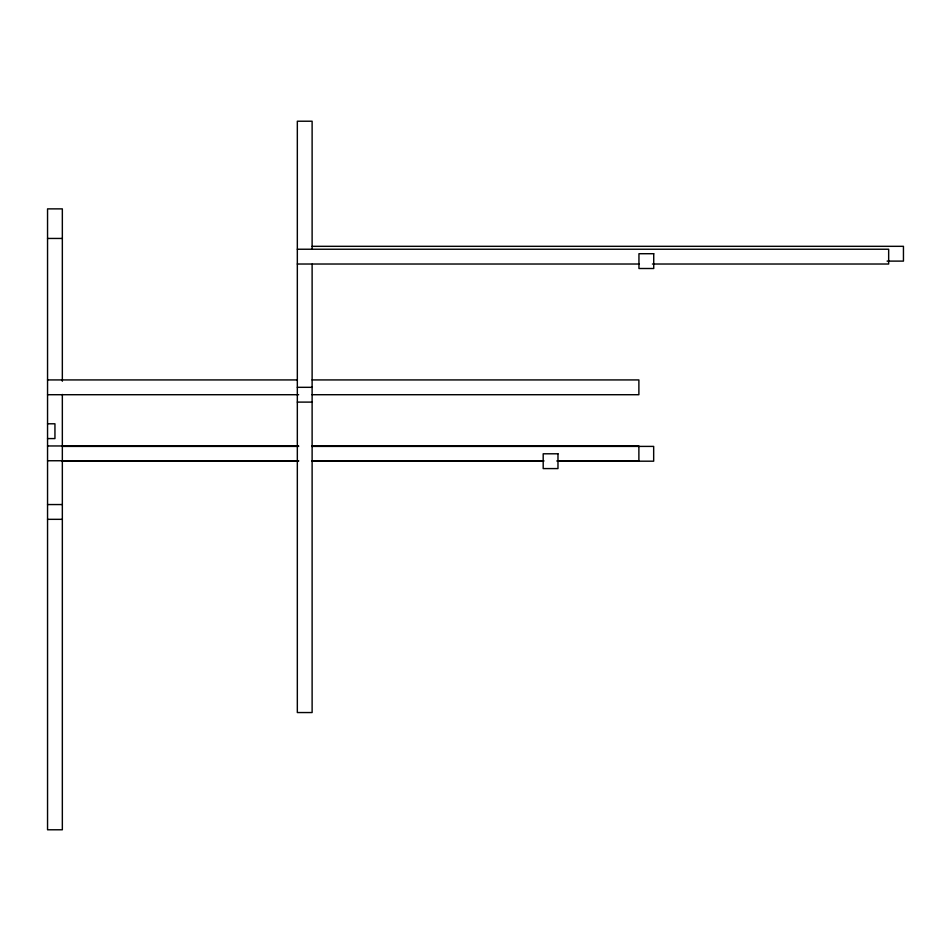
<?xml version="1.0" encoding="UTF-8"?>
<svg xmlns="http://www.w3.org/2000/svg" width="951" height="951" viewBox="0 0 951 951"><rect width="100%" height="100%" fill="white"/><g stroke="black" fill="none" stroke-linecap="round" stroke-linejoin="round"><path stroke-width="1.43" d="M47.55 238.451L62.338 238.451M312.118 246.321L903.45 246.321L903.45 261.109L887.105 261.109M297.33 249.233L888.662 249.233L888.662 264.021L652.434 264.021M297.33 264.021L639.06 264.021M47.55 379.925L297.33 379.925M312.154 379.925L638.882 379.925L638.882 394.713L312.011 394.713M297.33 387.319L312.118 387.319M47.55 394.713L298.65 394.713M297.33 402.107L312.118 402.107M47.55 423.789L54.944 423.789L54.944 438.577L47.55 438.577M47.55 445.96L298.65 445.96M312.011 445.96L638.882 445.96L638.882 460.748L557.167 460.748M62.338 446.399L298.566 446.399M311.666 446.399L653.67 446.399L653.67 461.187L557.096 461.187M47.55 460.748L298.65 460.748M312.011 460.748L543.794 460.748M62.338 461.187L298.566 461.187M311.94 461.187L543.722 461.187M47.55 504.553L62.338 504.553M47.55 519.329L62.338 519.329M312.118 249.328L312.118 121.217L297.33 121.217L297.33 712.549L312.118 712.549L312.118 264.176M62.338 381.232L62.338 208.875L47.55 208.875L47.55 829.783L62.338 829.783L62.338 394.451M653.729 253.715L638.953 253.715L638.953 268.503L653.729 268.503L653.729 253.715M557.975 453.793L543.187 453.793L543.187 468.581L557.975 468.581L557.975 453.793"/></g></svg>
